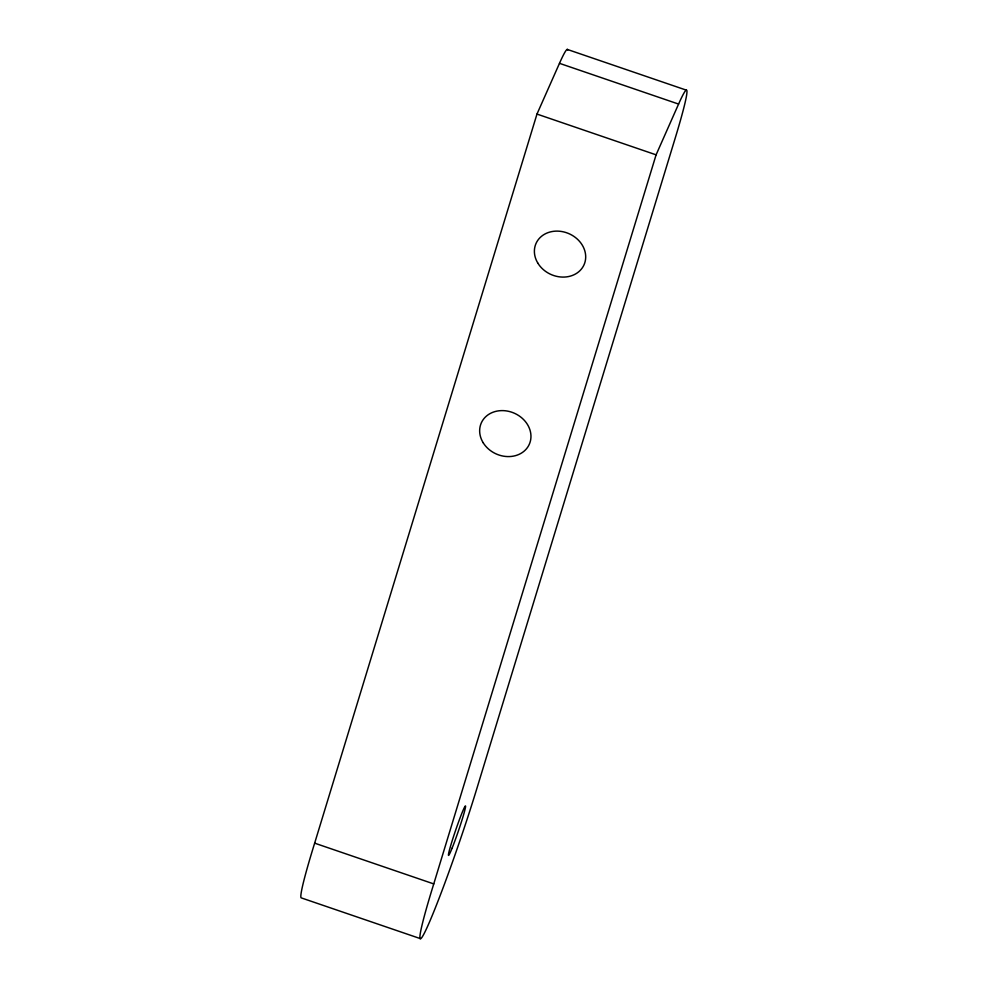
<?xml version="1.0" encoding="UTF-8"?>
<svg xmlns="http://www.w3.org/2000/svg" width="988" height="988" viewBox="0 0 988 988"><rect width="100%" height="100%" fill="white"/><g stroke="black" fill="none" stroke-linecap="round" stroke-linejoin="round"><path stroke-width="1.48" d="M420.295 938.6L301.192 897.857A105.061 5.706 -71.1 0 1 314.653 843.159L536.978 114.077L559.48 63.331A105.061 5.706 -71.1 0 1 567.779 50.092M678.583 104.073A105.061 5.706 -71.1 0 1 675.002 138.802L476.871 788.486A105.061 5.706 -71.1 0 1 427.545 926.448A105.061 5.706 -71.1 0 1 433.757 883.914L656.094 154.832L678.583 104.073L559.48 63.331M567.223 49.4L686.339 90.143M536.978 114.077L656.094 154.832M314.653 843.159L433.757 883.914M483.157 442.71A26.268 22.292 23.9 0 0 527.592 447.329A26.268 22.292 23.9 0 0 505.189 410.761A26.268 22.292 23.9 0 0 483.157 442.71M452.146 848.05A26.268 1.433 -71.1 0 0 465.57 806.603A26.268 1.433 -71.1 0 0 453.245 837.416A26.268 1.433 -71.1 0 0 452.146 848.05M537.892 263.216A26.268 22.292 23.9 0 0 582.327 267.834A26.268 22.292 23.9 0 0 559.924 231.266A26.268 22.292 23.9 0 0 537.892 263.216"/></g></svg>
